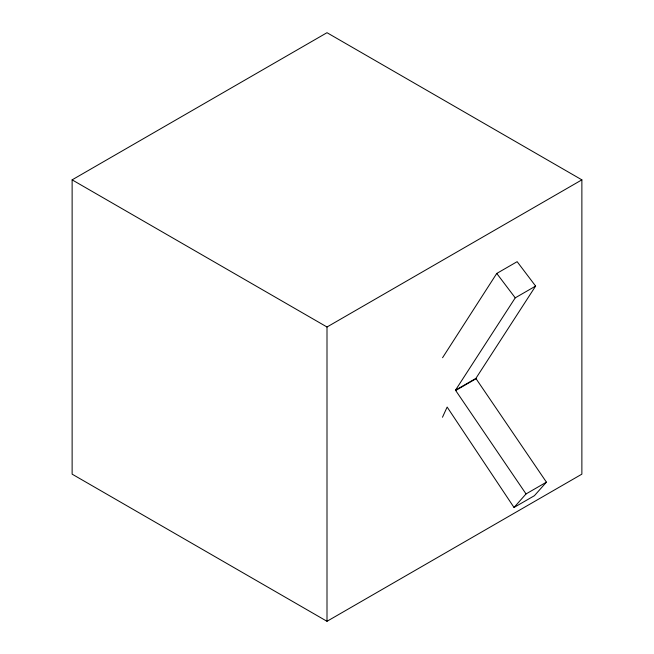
<?xml version="1.0" encoding="UTF-8"?>
<svg xmlns="http://www.w3.org/2000/svg" width="654" height="654" viewBox="0 0 654 654"><rect width="100%" height="100%" fill="white"/><g stroke="black" fill="none" stroke-linecap="round" stroke-linejoin="round"><path stroke-width="0.98" d="M442.48 417.244L447.148 407.066L514.019 507.471L534.408 495.699L546.425 482.161L475.867 378.421L535.626 286.076L517.142 261.674L496.754 273.446L442.562 357.73M514.019 507.471L526.037 493.934L455.478 390.193L515.238 297.848L535.626 286.076M72.128 179.85L327 32.7L581.872 179.85L581.872 474.15L327 621.3L72.128 474.15L72.128 179.85L327 327L581.872 179.85M455.478 390.193L475.867 378.421M455.527 390.569L475.924 378.797M526.037 493.934L546.425 482.161M496.754 273.446L515.238 297.848M327 327L327 621.3"/></g></svg>
